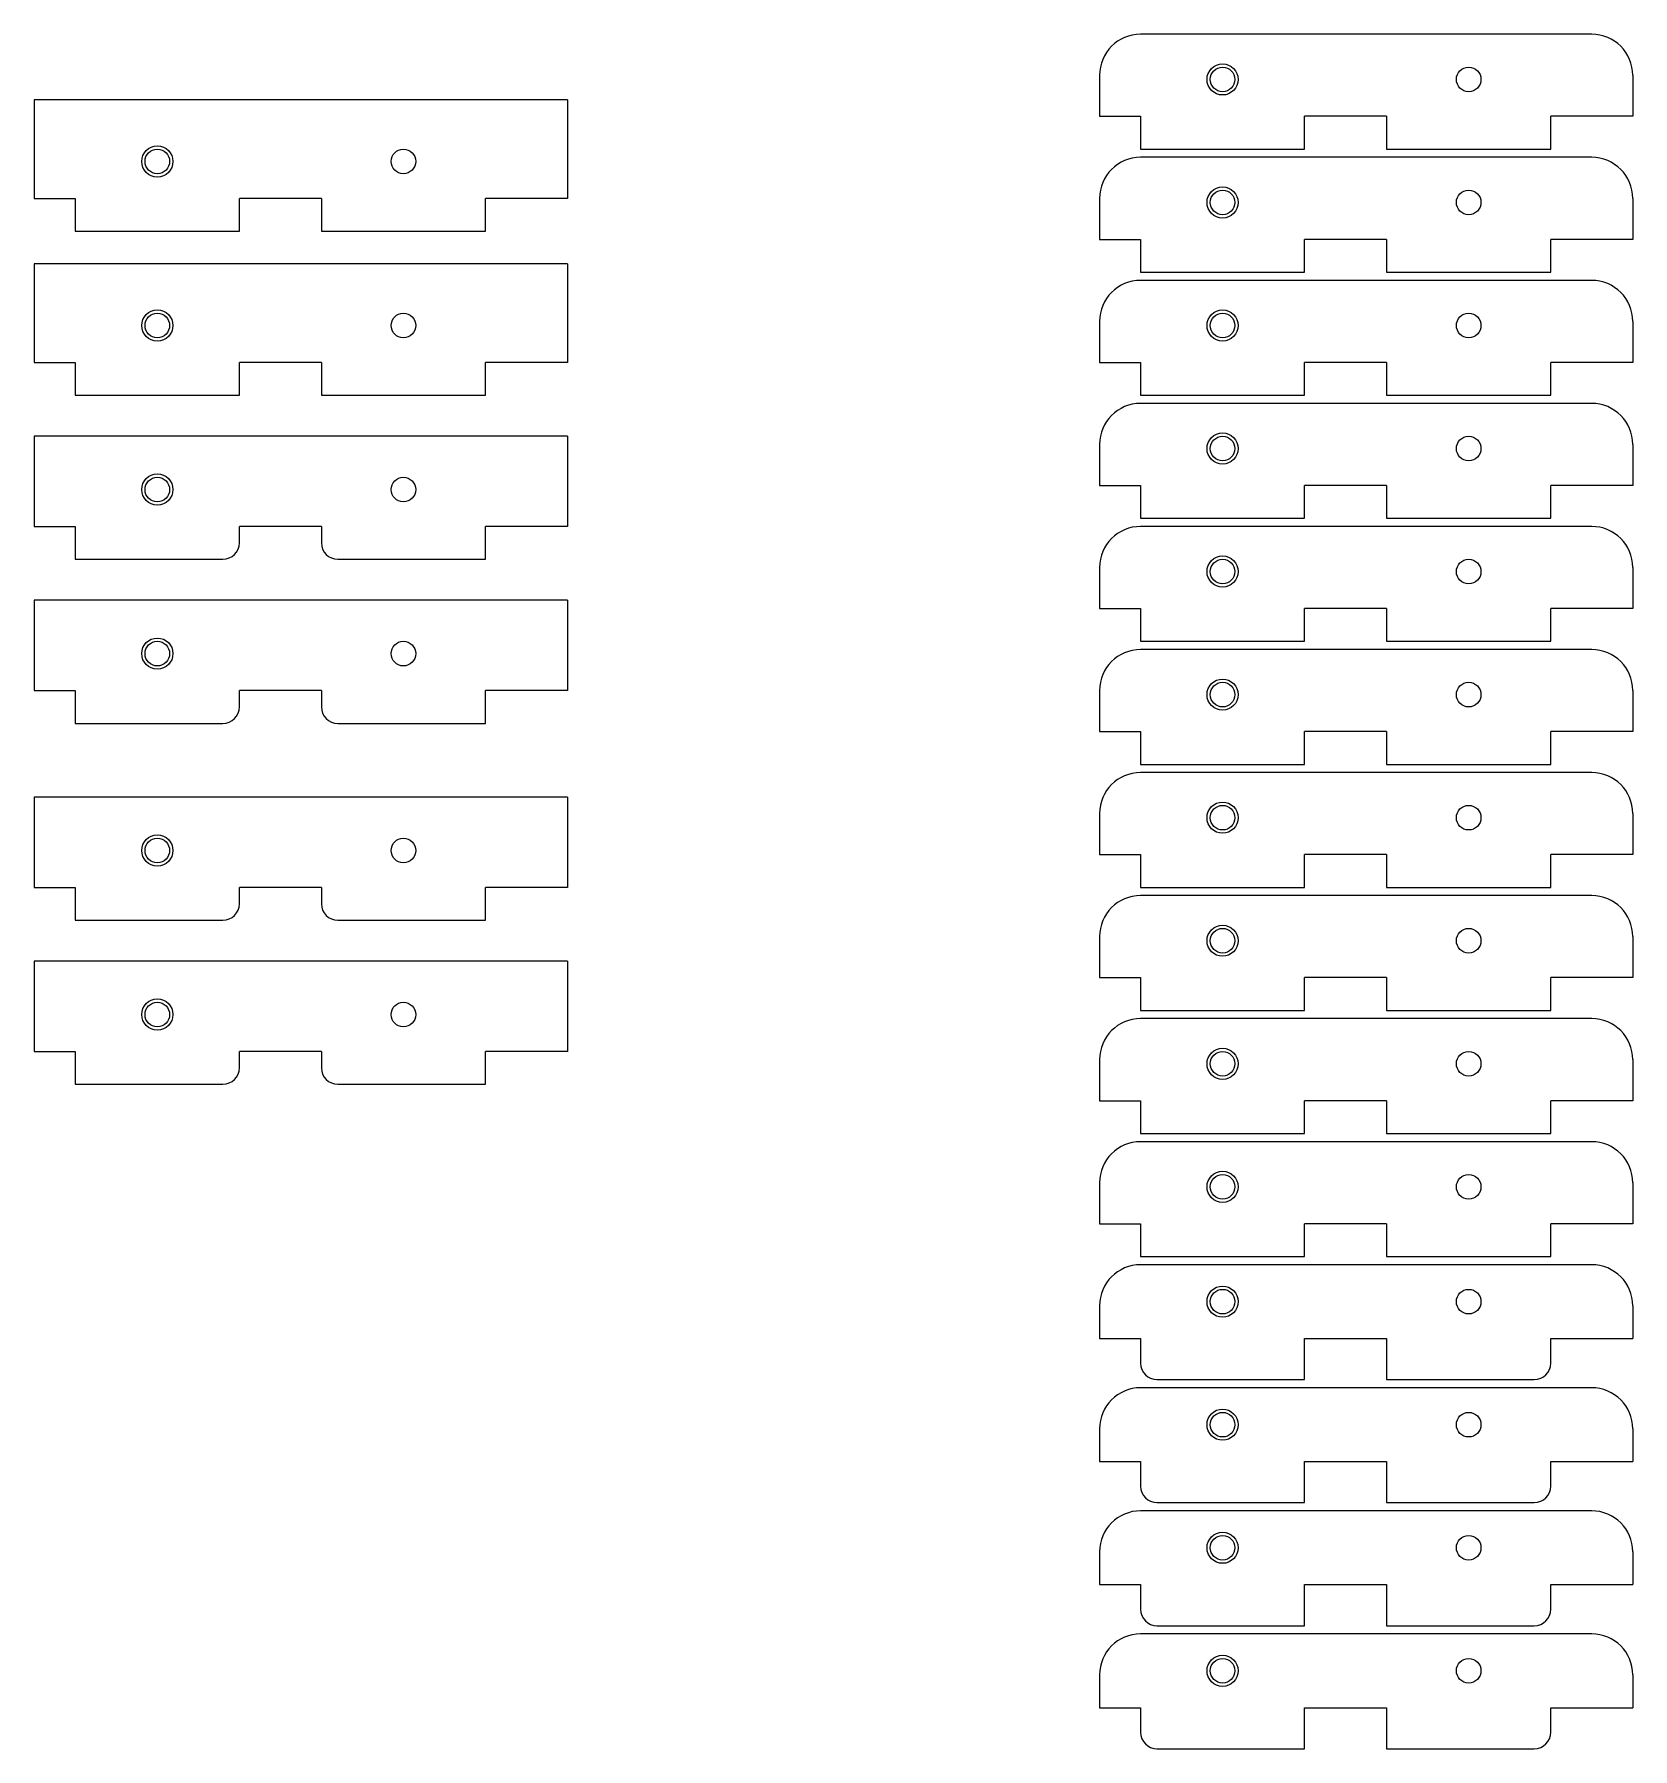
# Model space of a CAD drawing. Header units: millimetres. Extents: x 158 to 353, y 5 to 214.
import ezdxf

# ---------------------------------------------------------------- set-up
doc = ezdxf.new("R2010")
doc.units = ezdxf.units.MM
doc.layers.get('0').update_dxf_attribs({"linetype": 'CONTINUOUS', "lineweight": 0})
doc.layers.add('dimension', color=4, linetype='CONTINUOUS', lineweight=0)

msp = doc.modelspace()

# ---------------------------------------------------------------- linework, layer by layer
for p, q in [((347.52, 214), (292.52, 214)), ((287.52, 209), (287.52, 204)), ((352.52, 209), (352.52, 204)), ((222.65, 206), (157.65, 206)), ((157.65, 206), (157.65, 194)), ((222.65, 206), (222.65, 194)), ((287.52, 204), (292.52, 204)), ((292.52, 204), (292.52, 200)), ((312.52, 200), (312.52, 204)), ((322.52, 204), (312.52, 204)), ((322.52, 204), (322.52, 200)), ((342.52, 200), (342.52, 204)), ((352.52, 204), (342.52, 204)), ((292.52, 200), (312.52, 200)), ((347.52, 199), (292.52, 199)), ((322.52, 200), (342.52, 200)), ((157.65, 194), (162.65, 194)), ((162.65, 194), (162.65, 190)), ((182.65, 190), (182.65, 194)), ((192.65, 194), (182.65, 194)), ((192.65, 194), (192.65, 190)), ((212.65, 190), (212.65, 194)), ((222.65, 194), (212.65, 194)), ((287.52, 194), (287.52, 189)), ((352.52, 194), (352.52, 189)), ((162.65, 190), (182.65, 190)), ((192.65, 190), (212.65, 190)), ((287.52, 189), (292.52, 189)), ((292.52, 189), (292.52, 185)), ((312.52, 185), (312.52, 189)), ((322.52, 189), (312.52, 189)), ((322.52, 189), (322.52, 185)), ((342.52, 185), (342.52, 189)), ((352.52, 189), (342.52, 189)), ((222.65, 186), (157.65, 186)), ((157.65, 186), (157.65, 174)), ((222.65, 186), (222.65, 174)), ((292.52, 185), (312.52, 185)), ((347.52, 184), (292.52, 184)), ((322.52, 185), (342.52, 185)), ((287.52, 179), (287.52, 174)), ((352.52, 179), (352.52, 174)), ((157.65, 174), (162.65, 174)), ((162.65, 174), (162.65, 170)), ((182.65, 170), (182.65, 174)), ((192.65, 174), (182.65, 174)), ((192.65, 174), (192.65, 170)), ((212.65, 170), (212.65, 174)), ((222.65, 174), (212.65, 174)), ((287.52, 174), (292.52, 174)), ((292.52, 174), (292.52, 170)), ((312.52, 170), (312.52, 174)), ((322.52, 174), (312.52, 174)), ((322.52, 174), (322.52, 170)), ((342.52, 170), (342.52, 174)), ((352.52, 174), (342.52, 174)), ((162.65, 170), (182.65, 170)), ((192.65, 170), (212.65, 170)), ((292.52, 170), (312.52, 170)), ((322.52, 170), (342.52, 170)), ((347.52, 169), (292.52, 169)), ((222.65, 165), (157.65, 165)), ((157.65, 165), (157.65, 154)), ((222.65, 165), (222.65, 154)), ((287.52, 164), (287.52, 159)), ((352.52, 164), (352.52, 159)), ((287.52, 159), (292.52, 159)), ((292.52, 159), (292.52, 155)), ((312.52, 155), (312.52, 159)), ((322.52, 159), (312.52, 159)), ((322.52, 159), (322.52, 155)), ((342.52, 155), (342.52, 159)), ((352.52, 159), (342.52, 159)), ((292.52, 155), (312.52, 155)), ((322.52, 155), (342.52, 155)), ((157.65, 154), (162.65, 154)), ((162.65, 154), (162.65, 150)), ((192.65, 154), (182.65, 154)), ((182.65, 152), (182.65, 154)), ((192.65, 154), (192.65, 152)), ((212.65, 150), (212.65, 154)), ((222.65, 154), (212.65, 154)), ((347.52, 154), (292.52, 154)), ((162.65, 150), (180.65, 150)), ((194.65, 150), (212.65, 150)), ((287.52, 149), (287.52, 144)), ((352.52, 149), (352.52, 144)), ((222.65, 145), (157.65, 145)), ((157.65, 145), (157.65, 134)), ((222.65, 145), (222.65, 134)), ((287.52, 144), (292.52, 144)), ((292.52, 144), (292.52, 140)), ((312.52, 140), (312.52, 144)), ((322.52, 144), (312.52, 144)), ((322.52, 144), (322.52, 140)), ((342.52, 140), (342.52, 144)), ((352.52, 144), (342.52, 144)), ((292.52, 140), (312.52, 140)), ((347.52, 139), (292.52, 139)), ((322.52, 140), (342.52, 140)), ((157.65, 134), (162.65, 134)), ((162.65, 134), (162.65, 130)), ((192.65, 134), (182.65, 134)), ((182.65, 132), (182.65, 134)), ((192.65, 134), (192.65, 132)), ((212.65, 130), (212.65, 134)), ((222.65, 134), (212.65, 134)), ((287.52, 134), (287.52, 129)), ((352.52, 134), (352.52, 129)), ((162.65, 130), (180.65, 130)), ((194.65, 130), (212.65, 130)), ((287.52, 129), (292.52, 129)), ((292.52, 129), (292.52, 125)), ((312.52, 125), (312.52, 129)), ((322.52, 129), (312.52, 129)), ((322.52, 129), (322.52, 125)), ((342.52, 125), (342.52, 129)), ((352.52, 129), (342.52, 129)), ((292.52, 125), (312.52, 125)), ((347.52, 124), (292.52, 124)), ((322.52, 125), (342.52, 125)), ((222.65, 121), (157.65, 121)), ((157.65, 121), (157.65, 110)), ((222.65, 121), (222.65, 110)), ((287.52, 119), (287.52, 114)), ((352.52, 119), (352.52, 114)), ((287.52, 114), (292.52, 114)), ((292.52, 114), (292.52, 110)), ((312.52, 110), (312.52, 114)), ((322.52, 114), (312.52, 114)), ((322.52, 114), (322.52, 110)), ((342.52, 110), (342.52, 114)), ((352.52, 114), (342.52, 114)), ((157.65, 110), (162.65, 110)), ((162.65, 110), (162.65, 106)), ((192.65, 110), (182.65, 110)), ((182.65, 108), (182.65, 110)), ((192.65, 110), (192.65, 108)), ((212.65, 106), (212.65, 110)), ((222.65, 110), (212.65, 110)), ((292.52, 110), (312.52, 110)), ((347.52, 109), (292.52, 109)), ((322.52, 110), (342.52, 110)), ((162.65, 106), (180.65, 106)), ((194.65, 106), (212.65, 106)), ((287.52, 104), (287.52, 99)), ((352.52, 104), (352.52, 99)), ((222.65, 101), (157.65, 101)), ((157.65, 101), (157.65, 90)), ((222.65, 101), (222.65, 90)), ((287.52, 99), (292.52, 99)), ((292.52, 99), (292.52, 95)), ((312.52, 95), (312.52, 99)), ((322.52, 99), (312.52, 99)), ((322.52, 99), (322.52, 95)), ((342.52, 95), (342.52, 99)), ((352.52, 99), (342.52, 99)), ((292.52, 95), (312.52, 95)), ((322.52, 95), (342.52, 95)), ((347.52, 94), (292.52, 94)), ((157.65, 90), (162.65, 90)), ((162.65, 90), (162.65, 86)), ((192.65, 90), (182.65, 90)), ((182.65, 88), (182.65, 90)), ((192.65, 90), (192.65, 88)), ((212.65, 86), (212.65, 90)), ((222.65, 90), (212.65, 90)), ((287.52, 89), (287.52, 84)), ((352.52, 89), (352.52, 84)), ((162.65, 86), (180.65, 86)), ((194.65, 86), (212.65, 86)), ((287.52, 84), (292.52, 84)), ((292.52, 84), (292.52, 80)), ((312.52, 80), (312.52, 84)), ((322.52, 84), (312.52, 84)), ((322.52, 84), (322.52, 80)), ((342.52, 80), (342.52, 84)), ((352.52, 84), (342.52, 84)), ((292.52, 80), (312.52, 80)), ((322.52, 80), (342.52, 80)), ((347.52, 79), (292.52, 79)), ((287.52, 74), (287.52, 69)), ((352.52, 74), (352.52, 69)), ((287.52, 69), (292.52, 69)), ((292.52, 69), (292.52, 65)), ((312.52, 65), (312.52, 69)), ((322.52, 69), (312.52, 69)), ((322.52, 69), (322.52, 65)), ((342.52, 65), (342.52, 69)), ((352.52, 69), (342.52, 69)), ((292.52, 65), (312.52, 65)), ((322.52, 65), (342.52, 65)), ((347.52, 64), (292.52, 64)), ((287.52, 59), (287.52, 55)), ((352.52, 59), (352.52, 55)), ((287.52, 55), (292.52, 55)), ((292.52, 55), (292.52, 52)), ((312.52, 50), (312.52, 55)), ((312.52, 55), (322.52, 55)), ((322.52, 55), (322.52, 50)), ((342.52, 55), (352.52, 55)), ((342.52, 52), (342.52, 55)), ((347.52, 49), (292.52, 49)), ((294.52, 50), (312.52, 50)), ((322.52, 50), (340.52, 50)), ((287.52, 44), (287.52, 40)), ((352.52, 44), (352.52, 40)), ((287.52, 40), (292.52, 40)), ((292.52, 40), (292.52, 37)), ((312.52, 35), (312.52, 40)), ((312.52, 40), (322.52, 40)), ((322.52, 40), (322.52, 35)), ((342.52, 40), (352.52, 40)), ((342.52, 37), (342.52, 40)), ((347.52, 34), (292.52, 34)), ((294.52, 35), (312.52, 35)), ((322.52, 35), (340.52, 35)), ((287.52, 29), (287.52, 25)), ((352.52, 29), (352.52, 25)), ((287.52, 25), (292.52, 25)), ((292.52, 25), (292.52, 22)), ((312.52, 20), (312.52, 25)), ((312.52, 25), (322.52, 25)), ((322.52, 25), (322.52, 20)), ((342.52, 25), (352.52, 25)), ((342.52, 22), (342.52, 25)), ((347.52, 19), (292.52, 19)), ((294.52, 20), (312.52, 20)), ((322.52, 20), (340.52, 20)), ((287.52, 14), (287.52, 10)), ((352.52, 14), (352.52, 10)), ((287.52, 10), (292.52, 10)), ((292.52, 10), (292.52, 7)), ((312.52, 5), (312.52, 10)), ((312.52, 10), (322.52, 10)), ((322.52, 10), (322.52, 5)), ((342.52, 10), (352.52, 10)), ((342.52, 7), (342.52, 10)), ((294.52, 5), (312.52, 5)), ((322.52, 5), (340.52, 5))]:
    msp.add_line(p, q)
for centre, radius in [((302.52, 208.5), 1.9), ((332.52, 208.5), 1.5), ((172.65, 198.5), 1.9), ((202.65, 198.5), 1.5), ((302.52, 193.5), 1.9), ((332.52, 193.5), 1.5), ((172.65, 178.5), 1.9), ((202.65, 178.5), 1.5), ((302.52, 178.5), 1.9), ((332.52, 178.5), 1.5), ((302.52, 163.5), 1.9), ((332.52, 163.5), 1.5), ((172.65, 158.5), 1.9), ((202.65, 158.5), 1.5), ((302.52, 148.5), 1.9), ((332.52, 148.5), 1.5), ((172.65, 138.5), 1.9), ((202.65, 138.5), 1.5), ((302.52, 133.5), 1.9), ((332.52, 133.5), 1.5), ((302.52, 118.5), 1.9), ((332.52, 118.5), 1.5), ((172.65, 114.5), 1.9), ((202.65, 114.5), 1.5), ((302.52, 103.5), 1.9), ((332.52, 103.5), 1.5), ((172.65, 94.5), 1.9), ((202.65, 94.5), 1.5), ((302.52, 88.5), 1.9), ((332.52, 88.5), 1.5), ((302.52, 73.5), 1.9), ((332.52, 73.5), 1.5), ((302.52, 59.5), 1.9), ((332.52, 59.5), 1.5), ((302.52, 44.5), 1.9), ((332.52, 44.5), 1.5), ((302.52, 29.5), 1.9), ((332.52, 29.5), 1.5), ((302.52, 14.5), 1.9), ((332.52, 14.5), 1.5)]:
    msp.add_circle(centre, radius)
for centre, radius, start, end in [((292.52, 209), 5, 90, 180), ((347.52, 209), 5, 0, 90), ((292.52, 194), 5, 90, 180), ((347.52, 194), 5, 0, 90), ((292.52, 179), 5, 90, 180), ((347.52, 179), 5, 0, 90), ((292.52, 164), 5, 90, 180), ((347.52, 164), 5, 0, 90), ((292.52, 149), 5, 90, 180), ((347.52, 149), 5, 0, 90), ((180.65, 152), 2, 270, 0), ((194.65, 152), 2, 180, 270), ((292.52, 134), 5, 90, 180), ((347.52, 134), 5, 0, 90), ((180.65, 132), 2, 270, 0), ((194.65, 132), 2, 180, 270), ((292.52, 119), 5, 90, 180), ((347.52, 119), 5, 0, 90), ((292.52, 104), 5, 90, 180), ((347.52, 104), 5, 0, 90), ((180.65, 108), 2, 270, 0), ((194.65, 108), 2, 180, 270), ((292.52, 89), 5, 90, 180), ((347.52, 89), 5, 0, 90), ((180.65, 88), 2, 270, 0), ((194.65, 88), 2, 180, 270), ((292.52, 74), 5, 90, 180), ((347.52, 74), 5, 0, 90), ((292.52, 59), 5, 90, 180), ((347.52, 59), 5, 0, 90), ((294.52, 52), 2, 180, 270), ((340.52, 52), 2, 270, 0), ((292.52, 44), 5, 90, 180), ((347.52, 44), 5, 0, 90), ((294.52, 37), 2, 180, 270), ((340.52, 37), 2, 270, 0), ((292.52, 29), 5, 90, 180), ((347.52, 29), 5, 0, 90), ((294.52, 22), 2, 180, 270), ((340.52, 22), 2, 270, 0), ((292.52, 14), 5, 90, 180), ((347.52, 14), 5, 0, 90), ((294.52, 7), 2, 180, 270), ((340.52, 7), 2, 270, 0)]:
    msp.add_arc(centre, radius, start, end)
at = {"layer": 'dimension'}
for centre in [(302.52, 208.5), (172.65, 198.5), (302.52, 193.5), (172.65, 178.5), (302.52, 178.5), (302.52, 163.5), (172.65, 158.5), (302.52, 148.5), (172.65, 138.5), (302.52, 133.5), (302.52, 118.5), (172.65, 114.5), (302.52, 103.5), (172.65, 94.5), (302.52, 88.5), (302.52, 73.5), (302.52, 59.5), (302.52, 44.5), (302.52, 29.5), (302.52, 14.5)]:
    msp.add_circle(centre, 1.5, dxfattribs=at)

doc.saveas('drawing.dxf')
